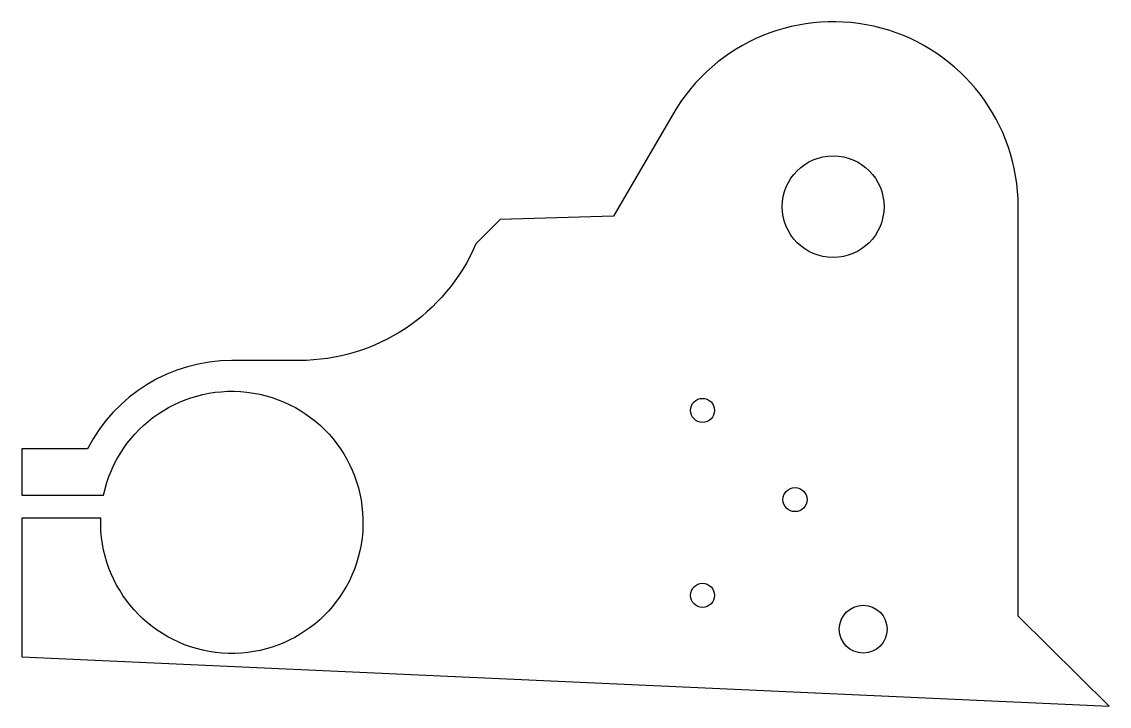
# Model space of a CAD drawing. Header units: inches. Extents: x -0.45 to 5.43, y 0.55 to 4.25.
import ezdxf

# ---------------------------------------------------------------- set-up
doc = ezdxf.new("R2010")
doc.units = ezdxf.units.IN
doc.layers.get('0').update_dxf_attribs({"linetype": 'CONTINUOUS'})

msp = doc.modelspace()

# ---------------------------------------------------------------- linework, layer by layer
msp.add_lwpolyline([(1.0535, 2.4203), (0.6898, 2.4203, 0.282049), (-0.0899, 1.9425), (-0.4456, 1.9425), (-0.4456, 1.6925), (-0.0035, 1.6925, -22.468868), (-0.0186, 1.5675), (-0.4456, 1.5675), (-0.4456, 0.8181), (5.4309, 0.5512), (4.9389, 1.0379), (4.9389, 3.2517, 0.766027), (3.0745, 3.7545), (2.7525, 3.2009), (2.1389, 3.1833), (2.0082, 3.0512, -0.300567)], format="xyb", close=True)
for centre, radius in [((3.9389, 3.2517), 0.275), ((3.2332, 2.1508), 0.065), ((3.7329, 1.6682), 0.065), ((3.2332, 1.1508), 0.065), ((4.1013, 0.9677), 0.1293)]:
    msp.add_circle(centre, radius)

doc.saveas('drawing.dxf')
